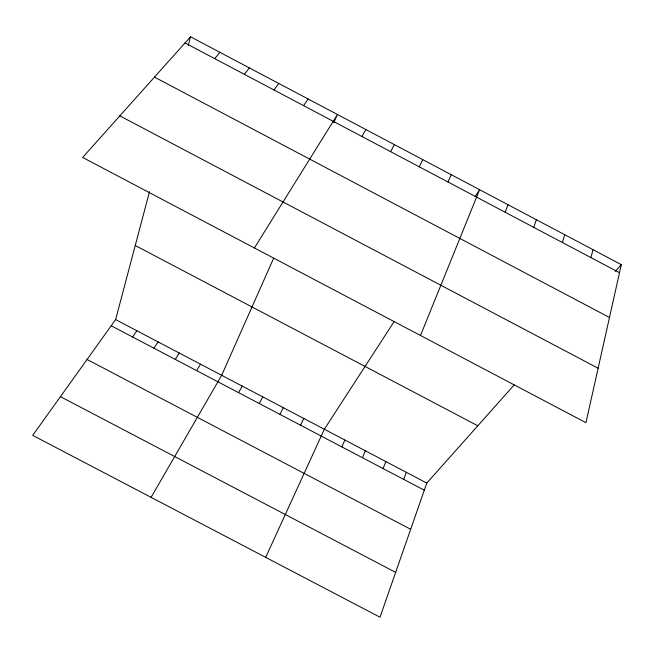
<?xml version="1.0" encoding="UTF-8"?>
<svg xmlns="http://www.w3.org/2000/svg" width="654" height="654" viewBox="0 0 654 654"><rect width="100%" height="100%" fill="white"/><g stroke="black" fill="none" stroke-linecap="round" stroke-linejoin="round"><path stroke-width="0.98" d="M621.3 264.641L585.943 422.688L82.649 157.459L190.527 36.788L621.3 264.641L615.3 271.385M590.954 257.611L592.998 249.673M514.158 384.953L426.792 483.069L380.007 617.212L32.7 435.368L115.627 319.593L149.504 191.671M188.213 45.527L190.527 36.788M562.391 242.503L564.672 234.688M533.803 227.388L536.337 219.703M505.207 212.264L507.978 204.702M403.706 479.39L406.322 472.311M383.097 468.566L385.844 461.552M420.481 335.486L479.603 189.693L475.172 196.527M362.479 457.735L365.349 450.786M341.854 446.903L344.854 440.019M273.65 258.216L221.665 375.298L151.09 497.351M333.736 122.878L337.456 114.499L254.406 247.972M447.949 181.984L451.211 174.675M265.696 557.363L324.343 429.245L394.068 321.67M300.578 425.223L303.832 418.462M419.296 166.827L422.795 159.641M279.928 414.374L283.305 407.679M259.262 403.518L262.769 396.896M390.618 151.663L394.37 144.608M238.587 392.662L242.217 386.097M361.932 136.49L365.921 129.557M196.592 370.597L200.476 364.172M175.264 359.398L179.278 353.029M153.919 348.19L158.072 341.895M303.619 105.654L308.108 98.983M132.574 336.974L136.858 330.744M274.001 89.99L278.743 83.442M244.367 74.319L249.354 67.902M214.708 58.631L219.948 52.353M115.627 319.593L426.792 483.069M111.213 325.757L424.299 490.206M87.064 359.471L410.671 529.282M60.43 396.651L395.645 572.364M119.829 115.864L598.124 368.235M135.255 245.495L477.804 425.787M185.025 42.935L619.493 272.702M154.475 77.115L609.479 317.484"/></g></svg>
